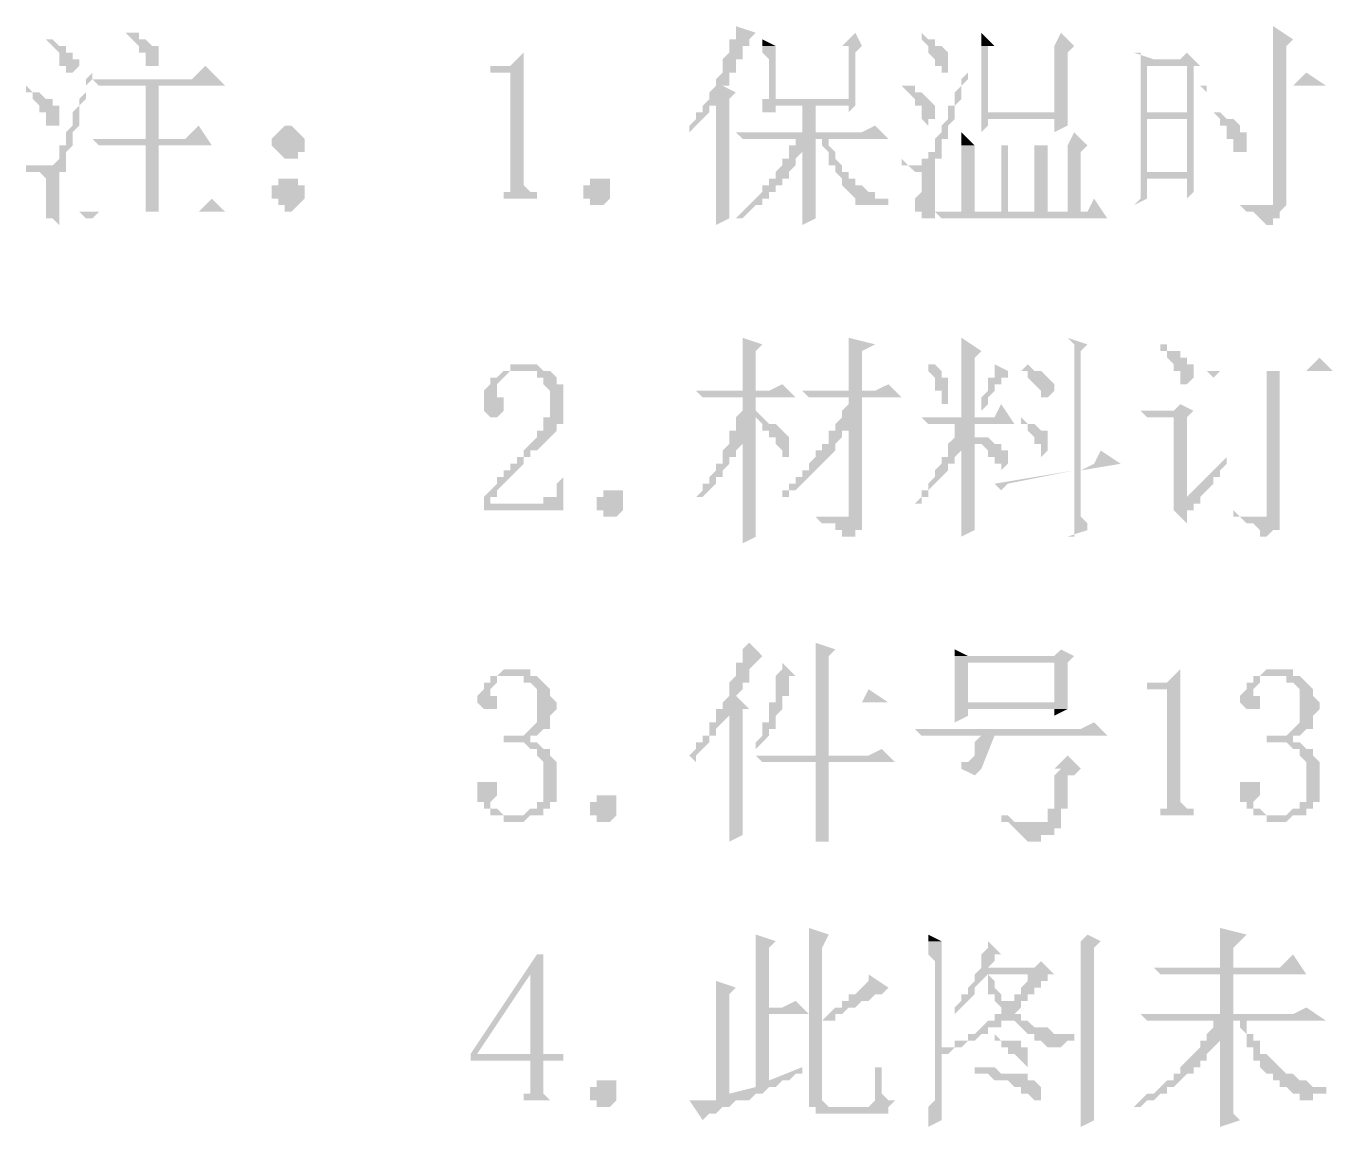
# Model space of a CAD drawing. Extents: x 51 to 246, y 3 to 417.
# Drawn here: x 184.57 to 192.91, y 314.62 to 321.65 of the extents above; entities that cross this region are included whole.
import ezdxf

# ---------------------------------------------------------------- set-up
doc = ezdxf.new("R2010")
doc.units = 0
doc.header["$MEASUREMENT"] = 0
doc.layers.add('_____1', color=160, linetype='Continuous')

msp = doc.modelspace()

# ---------------------------------------------------------------- hatches: boundary and pattern name
at = {"layer": '_____1'}
for points in [[(185.2083, 321.606), (185.2507, 321.5637), (185.2931, 321.5213), (185.2931, 321.4789), (185.3355, 321.4789), (185.3355, 321.3943), (185.4199, 321.3943), (185.4199, 321.5213), (185.3778, 321.5213), (185.3355, 321.5637), (185.2931, 321.5637), (185.2931, 321.606), (185.2507, 321.606)], [(189.103, 321.6482), (189.103, 321.5637), (189.0606, 321.5637), (189.0606, 321.4789), (189.0183, 321.4367), (189.0183, 321.352), (188.9759, 321.3096), (188.9759, 321.2674), (188.9335, 321.225), (188.9335, 321.1826), (188.9759, 321.1826), (188.9759, 320.3784), (189.0606, 320.4206), (189.0606, 321.1826), (189.103, 321.225), (189.0183, 321.2674), (189.0606, 321.2674), (189.0606, 321.352), (189.103, 321.352), (189.103, 321.4367), (189.1454, 321.4367), (189.1454, 321.5213), (189.1878, 321.5213), (189.1878, 321.5637), (189.2301, 321.606)], [(189.8651, 321.606), (189.7803, 321.5213), (189.2722, 321.5213), (189.2722, 321.4789), (189.3145, 321.4367), (189.3145, 321.1826), (189.2722, 321.1826), (189.8227, 321.1403), (189.8227, 321.0981), (189.8651, 321.1403), (189.8651, 321.1826), (189.3569, 321.1826), (189.3569, 321.5213), (189.9074, 321.5213)], [(190.6695, 321.606), (190.6695, 321.5213), (190.7539, 321.5213)], [(191.1773, 321.606), (191.1349, 321.5213), (190.6695, 321.5213), (190.6695, 320.9709), (190.7115, 321.0133), (190.7115, 321.0557), (191.1349, 321.0557), (191.2197, 321.0981), (190.7115, 321.0981), (190.7115, 321.3096), (191.2197, 321.3096), (190.7115, 321.3096), (190.7115, 321.5213), (191.2621, 321.5213)], [(192.5319, 321.6482), (192.5319, 321.2674), (192.6167, 321.2674), (192.6167, 321.5213), (192.659, 321.5637)], [(189.2722, 321.5637), (189.2722, 321.5213), (189.3569, 321.5213)], [(189.9074, 321.5213), (189.8227, 321.5213), (189.8227, 321.1826), (189.3569, 321.1826), (189.8651, 321.1826), (189.8651, 321.4789)], [(191.2621, 321.5213), (191.1349, 321.5213), (191.1349, 321.3096), (190.7115, 321.3096), (191.2197, 321.3096), (191.2197, 321.4789)], [(187.7484, 321.4789), (187.6637, 321.3943), (187.5365, 321.3943), (187.5365, 321.352), (187.6637, 321.352), (187.6637, 320.5899), (187.6213, 320.5899), (187.6213, 320.5477), (187.5365, 320.5477), (187.9176, 320.5477), (187.8332, 320.5477), (187.8332, 320.5899), (187.7908, 320.5899), (187.7484, 320.6323)], [(191.6431, 321.4789), (191.6855, 321.4789), (191.6855, 321.4367), (191.7699, 321.4367)], [(191.9817, 321.4789), (191.9394, 321.4367), (191.6855, 321.4367), (191.6855, 320.6747), (191.9817, 320.6747), (191.9817, 320.5477), (192.0241, 320.5899), (192.0241, 320.6747), (191.7278, 320.717), (191.7278, 321.0557), (191.9817, 321.0557), (191.7278, 321.0981), (191.7278, 321.3943), (192.0665, 321.3943)], [(185.7165, 321.3943), (185.6317, 321.3096), (184.9968, 321.3096), (185.0388, 321.2674), (185.8433, 321.2674)], [(190.5847, 321.3943), (190.5847, 321.352), (190.5424, 321.3096), (190.5424, 321.2674), (190.5, 321.225), (190.5, 321.1403), (190.4576, 321.1403), (190.4576, 321.0557), (190.4153, 321.0133), (190.4153, 320.9709), (190.3729, 320.9286), (190.3729, 320.844), (190.3305, 320.844), (190.3305, 320.8016), (190.2885, 320.8016), (190.2885, 320.7594), (190.2461, 320.7594), (190.3729, 320.7594), (190.3729, 320.8016), (190.4153, 320.8016), (190.4153, 320.9286), (190.4576, 320.9286), (190.4576, 321.0133), (190.5, 321.0557), (190.5, 321.1403), (190.5424, 321.1826), (190.5424, 321.2674), (190.5847, 321.3096), (190.5847, 321.3943), (190.6271, 321.3943)], [(192.0665, 321.3943), (191.9817, 321.3943), (191.9817, 321.0981), (191.7278, 321.0981), (191.9817, 321.0557), (191.9817, 320.717), (191.7278, 320.717), (192.0241, 320.6747), (192.0241, 321.3943)], [(192.7438, 321.352), (192.659, 321.2674), (192.0665, 321.2674), (192.1085, 321.225), (192.1085, 321.2674), (192.8706, 321.2674)], [(184.5734, 321.2674), (184.5734, 321.225), (184.6158, 321.225), (184.6158, 321.1826), (184.6582, 321.1403), (184.6582, 321.0981), (184.7002, 321.0981), (184.7002, 321.0133), (184.7849, 321.0133), (184.7849, 321.1403), (184.7426, 321.1403), (184.7426, 321.1826), (184.7002, 321.1826), (184.6582, 321.225), (184.6158, 321.225)], [(190.1613, 321.2674), (190.2461, 321.1826), (190.2461, 321.1403), (190.2885, 321.1403), (190.2885, 321.0557), (190.3305, 321.0133), (190.3305, 321.0557), (190.3729, 321.0557), (190.3729, 321.1403), (190.3305, 321.1826), (190.2885, 321.225), (190.2461, 321.225), (190.2461, 321.2674), (190.2037, 321.2674)], [(191.2197, 321.3096), (191.1349, 321.3096), (191.1349, 321.0981), (190.7115, 321.0981), (191.2197, 321.0981), (191.2197, 321.2674)], [(192.6167, 321.2674), (192.5319, 321.2674), (192.5319, 320.5053), (192.278, 320.5053), (192.3204, 320.5053), (192.3628, 320.463), (192.4051, 320.463), (192.4895, 320.3784), (192.5319, 320.3784), (192.5319, 320.4206), (192.5743, 320.4206), (192.5743, 320.463), (192.6167, 320.5053), (192.6167, 320.5477)], [(188.9335, 321.1826), (188.8915, 321.1403), (188.8915, 321.0981), (188.8491, 321.0981), (188.8491, 321.0557), (188.8067, 321.0133), (188.8067, 320.9709), (188.7644, 320.9709), (188.8067, 320.9709), (188.9335, 321.0981), (188.9335, 321.1403), (188.9759, 321.1403), (188.9759, 321.1826)], [(189.2722, 321.1826), (189.2722, 321.0981), (189.3569, 321.0981), (189.3569, 321.1403), (189.8227, 321.1403)], [(191.2197, 321.0981), (191.1349, 321.0557), (191.1349, 320.9709), (191.2197, 321.0133), (191.2197, 321.0557)], [(185.6741, 321.0133), (185.5894, 320.9286), (184.9968, 320.9286), (185.0388, 320.8864), (185.7585, 320.8864)], [(189.9918, 321.0133), (189.9074, 320.9709), (189.103, 320.9709), (189.1454, 320.9286), (190.0766, 320.9286)], [(189.484, 320.9286), (189.484, 320.8864), (189.5264, 320.8864), (189.5264, 320.3784), (189.6112, 320.4206), (189.6112, 320.9286), (189.6532, 320.9286)], [(190.5424, 320.9709), (190.5424, 320.8864), (190.6271, 320.8864)], [(191.2621, 320.9709), (191.2197, 320.8864), (190.5424, 320.8864), (191.2197, 320.8864), (191.2197, 320.463), (191.3044, 320.463), (191.3044, 320.844), (191.3468, 320.8864)], [(189.484, 320.8864), (189.4417, 320.8864), (189.4417, 320.8016), (189.3993, 320.8016), (189.3993, 320.7594), (189.3569, 320.717), (189.3569, 320.6747), (189.3145, 320.6747), (189.3145, 320.6323), (189.2722, 320.6323), (189.2722, 320.5899), (189.103, 320.4206), (189.1454, 320.4206), (189.2301, 320.5053), (189.2722, 320.5053), (189.2722, 320.5477), (189.3145, 320.5477), (189.3145, 320.5899), (189.3569, 320.5899), (189.3569, 320.6323), (189.3993, 320.6323), (189.3993, 320.6747), (189.4417, 320.6747), (189.4417, 320.717), (189.484, 320.7594), (189.484, 320.8016), (189.5264, 320.844), (189.5264, 320.8864)], [(190.7963, 320.8864), (190.7963, 320.463), (190.5424, 320.463), (190.8387, 320.463), (190.8387, 320.8864), (191.0082, 320.8864)], [(190.5424, 320.8864), (190.5424, 320.463), (190.6271, 320.463), (190.6271, 320.8864), (190.7963, 320.8864)], [(191.0082, 320.8864), (191.0082, 320.463), (191.0926, 320.463), (191.0926, 320.8864), (191.2197, 320.8864)], [(184.5734, 320.7594), (184.5734, 320.717), (184.6582, 320.717), (184.7002, 320.6747), (184.7002, 320.4206), (184.7426, 320.4206), (184.7849, 320.3784), (184.7849, 320.717), (184.8273, 320.717), (184.8273, 320.7594), (184.6158, 320.7594)], [(191.6855, 320.6747), (191.6855, 320.5477), (191.6431, 320.5053), (191.7278, 320.5477), (191.7278, 320.6747), (191.9817, 320.6747)], [(185.7585, 320.5477), (185.6741, 320.463), (184.9121, 320.463), (184.9544, 320.4206), (184.9968, 320.4206), (185.0388, 320.463), (185.8433, 320.463)], [(191.3888, 320.5477), (191.3468, 320.463), (190.3729, 320.463), (190.4153, 320.4206), (191.4736, 320.4206)], [(192.278, 320.5053), (192.4895, 320.5053), (192.3204, 320.5053)], [(189.1454, 319.6587), (189.1454, 319.32), (189.2301, 319.32), (189.2301, 319.5739), (189.2722, 319.6163)], [(189.8227, 319.6587), (189.8227, 319.32), (189.9074, 319.32), (189.9074, 319.5739), (189.9918, 319.6163)], [(190.5424, 319.6587), (190.5424, 319.1507), (190.6271, 319.1507), (190.6271, 319.5316), (190.6695, 319.5739)], [(191.2197, 319.6587), (191.2621, 319.6163), (191.2621, 318.8119), (191.3044, 318.8119), (191.3044, 319.5739), (191.3468, 319.6163)], [(191.8122, 319.6163), (191.8122, 319.5739), (191.8546, 319.5739), (191.8546, 319.5316), (191.897, 319.4894), (191.897, 319.447), (191.9394, 319.447), (191.9394, 319.3622), (191.9817, 319.3622), (192.0241, 319.4046), (192.0241, 319.4894), (191.9817, 319.4894), (191.9817, 319.5316), (191.9394, 319.5316), (191.9394, 319.5739), (191.8546, 319.5739), (191.8546, 319.6163)], [(187.7484, 319.4894), (187.6637, 319.4894), (187.6637, 319.447), (187.6213, 319.447), (187.8332, 319.447), (187.8332, 319.4046), (187.8752, 319.4046), (187.8752, 319.3622), (187.9176, 319.32), (187.9176, 319.1507), (187.8752, 319.1507), (187.8752, 319.066), (187.8332, 319.066), (187.8332, 319.0236), (187.7484, 318.939), (187.7484, 318.8966), (187.706, 318.8966), (187.706, 318.8543), (187.6637, 318.8543), (187.6637, 318.8119), (187.6213, 318.8119), (187.6213, 318.7697), (187.5789, 318.7697), (187.5789, 318.7273), (187.4945, 318.6427), (187.4945, 318.6004), (187.5365, 318.6004), (187.5365, 318.6427), (187.5789, 318.6427), (187.5789, 318.6849), (187.6637, 318.7697), (187.706, 318.8119), (187.7484, 318.8543), (187.7484, 318.8966), (187.7908, 318.8966), (187.7908, 318.939), (187.8332, 318.939), (187.9599, 319.066), (187.9599, 319.1083), (188.0023, 319.1083), (188.0023, 319.3622), (187.9599, 319.3622), (187.9599, 319.4046), (187.9176, 319.447), (187.8752, 319.447), (187.8332, 319.4894), (187.7908, 319.4894)], [(190.3305, 319.4894), (190.3305, 319.447), (190.3729, 319.4046), (190.3729, 319.32), (190.4153, 319.32), (190.4153, 319.2353), (190.4576, 319.2353), (190.4576, 319.4046), (190.4153, 319.4046), (190.4153, 319.447), (190.3729, 319.4894)], [(190.7539, 319.4894), (190.7539, 319.4046), (190.7115, 319.4046), (190.7115, 319.32), (190.6695, 319.2777), (190.6695, 319.1929), (190.7115, 319.2353), (190.7115, 319.2777), (190.7539, 319.32), (190.7539, 319.3622), (190.7963, 319.3622), (190.7963, 319.4046), (190.8387, 319.4046), (190.8387, 319.447)], [(192.8282, 319.5316), (192.7438, 319.447), (192.1085, 319.447), (192.1509, 319.4046), (192.1933, 319.447), (192.9129, 319.447)], [(187.6213, 319.447), (187.5789, 319.4046), (187.5365, 319.4046), (187.5365, 319.3622), (187.4945, 319.32), (187.4945, 319.1929), (187.5365, 319.1507), (187.5789, 319.1507), (187.6213, 319.1929), (187.6213, 319.2777), (187.5789, 319.2777), (187.5789, 319.3622), (187.6637, 319.447), (187.7484, 319.447)], [(192.5743, 319.447), (192.4895, 319.447), (192.4895, 318.5156), (192.278, 318.5156), (192.3204, 318.5156), (192.3628, 318.4732), (192.4051, 318.4732), (192.4472, 318.431), (192.4472, 318.3887), (192.4895, 318.3887), (192.5319, 318.431), (192.5743, 318.431), (192.5743, 318.558)], [(189.3993, 319.3622), (189.3145, 319.32), (188.8491, 319.32), (188.8915, 319.2777), (189.484, 319.2777)], [(190.0766, 319.3622), (189.9918, 319.32), (189.5264, 319.32), (189.5688, 319.2777), (190.1613, 319.2777)], [(189.2301, 319.2777), (189.1454, 319.2777), (189.1454, 319.1929), (189.103, 319.1507), (189.103, 319.066), (189.0606, 319.066), (189.0606, 318.9814), (189.0183, 318.939), (189.0183, 318.8543), (188.9759, 318.8543), (188.9759, 318.8119), (188.9335, 318.7697), (188.9335, 318.7273), (188.8915, 318.7273), (188.8915, 318.6849), (188.8491, 318.6427), (188.8915, 318.6427), (188.9759, 318.7273), (188.9759, 318.7697), (189.0183, 318.7697), (189.0183, 318.8119), (189.0606, 318.8543), (189.0606, 318.8966), (189.103, 318.8966), (189.103, 318.939), (189.1454, 318.9814), (189.1454, 319.0236), (189.2301, 319.0236), (189.2301, 319.1507), (189.2722, 319.1507), (189.2301, 319.1929)], [(189.9074, 319.2777), (189.8227, 319.2777), (189.8227, 319.2353), (189.7803, 319.1929), (189.7803, 319.1507), (189.8227, 319.1083), (189.8227, 318.5156), (189.6112, 318.5156), (189.6532, 318.4732), (189.7379, 318.4732), (189.7379, 318.431), (189.7803, 318.431), (189.7803, 318.3887), (189.8651, 318.3887), (189.8651, 318.431), (189.9074, 318.431), (189.9074, 318.5156)], [(190.7963, 319.2353), (190.7539, 319.1507), (190.2885, 319.1507), (190.3305, 319.1083), (190.881, 319.1083)], [(191.9394, 319.2353), (191.897, 319.1929), (191.6855, 319.1929), (191.7278, 319.1507), (191.897, 319.1507), (192.0241, 319.1929)], [(192.0241, 319.1929), (191.897, 319.1507), (191.897, 318.6427), (191.9817, 318.6427), (191.9817, 319.1507)], [(189.7803, 319.1507), (189.7379, 319.1083), (189.7379, 319.066), (189.6956, 319.066), (189.6956, 318.9814), (189.6532, 318.9814), (189.6532, 318.939), (189.6112, 318.939), (189.6112, 318.8966), (189.5688, 318.8543), (189.5688, 318.8119), (189.5264, 318.8119), (189.5264, 318.7697), (189.484, 318.7697), (189.484, 318.7273), (189.4417, 318.7273), (189.4417, 318.6849), (189.3993, 318.6849), (189.3993, 318.6427), (189.3569, 318.6427), (189.4417, 318.6427), (189.4417, 318.6849), (189.484, 318.6849), (189.5688, 318.7697), (189.6112, 318.8119), (189.7379, 318.939), (189.7379, 318.9814), (189.7803, 319.0236), (189.7803, 319.066), (189.8227, 319.066), (189.8227, 319.1083)], [(190.6271, 319.1083), (190.5, 319.1083), (190.5, 319.0236), (190.6271, 319.0236), (190.6271, 318.9814), (190.6695, 318.9814), (190.7115, 318.939), (190.7115, 318.8966), (190.7539, 318.8966), (190.7539, 318.8543), (190.7963, 318.8543), (190.7963, 318.8119), (190.8387, 318.8543), (190.8387, 318.939), (190.7963, 318.939), (190.7963, 318.9814), (190.7539, 318.9814), (190.7115, 319.0236), (190.6271, 319.0236)], [(190.9234, 319.1507), (190.9234, 319.1083), (190.9658, 319.1083), (190.9658, 319.066), (191.0082, 319.0236), (191.0082, 318.9814), (191.0502, 318.9814), (191.0502, 318.8966), (191.0926, 318.939), (191.0926, 319.066), (191.0502, 319.066), (191.0082, 319.1083), (190.9658, 319.1083)], [(189.2301, 319.0236), (189.1454, 319.0236), (189.1454, 318.3463), (189.2301, 318.3887), (189.2301, 318.9814)], [(190.5, 319.0236), (190.4576, 318.9814), (190.5424, 318.9814), (190.5424, 318.3887), (190.6271, 318.431), (190.6271, 319.0236)], [(190.4576, 318.9814), (190.4576, 318.8966), (190.4153, 318.8966), (190.4153, 318.8543), (190.3729, 318.8119), (190.3729, 318.7697), (190.3305, 318.7273), (190.3305, 318.6849), (190.2885, 318.6849), (190.2885, 318.6427), (190.2461, 318.6004), (190.2885, 318.6004), (190.2885, 318.6427), (190.3305, 318.6427), (190.3305, 318.6849), (190.4153, 318.7697), (190.4576, 318.8119), (190.4576, 318.8543), (190.5, 318.8543), (190.5, 318.8966), (190.5424, 318.939), (190.5424, 318.9814)], [(191.4312, 318.939), (191.3888, 318.8543), (191.3044, 318.8119), (191.2621, 318.8119), (190.7539, 318.7273), (190.7963, 318.6849), (190.8387, 318.7273), (191.2621, 318.8119), (191.3044, 318.8119), (191.5583, 318.8543)], [(192.2356, 318.8966), (191.9817, 318.6427), (191.897, 318.6427), (191.897, 318.558), (191.9817, 318.4732), (191.9817, 318.558), (192.0241, 318.558), (192.0241, 318.6004), (192.0665, 318.6004), (192.0665, 318.6427), (192.1509, 318.7273), (192.1509, 318.7697), (192.1933, 318.7697), (192.1933, 318.8119), (192.2356, 318.8543)], [(188.0023, 318.7697), (187.9599, 318.7273), (187.9599, 318.6427), (187.8752, 318.6427), (187.8752, 318.6004), (187.4945, 318.6004), (187.4945, 318.558), (188.0023, 318.558)], [(191.3044, 318.8119), (191.2621, 318.8119), (191.2621, 318.3887), (191.2197, 318.3887), (191.3468, 318.431), (191.3468, 318.4732), (191.3044, 318.5156), (191.3044, 318.7697)], [(189.6112, 318.5156), (189.8227, 318.5156), (189.6532, 318.5156)], [(189.1878, 317.7114), (189.1454, 317.669), (189.1454, 317.5844), (189.103, 317.5844), (189.103, 317.4997), (189.0606, 317.4573), (189.0606, 317.3727), (189.0183, 317.3303), (189.0183, 317.288), (188.9759, 317.288), (188.9759, 317.2034), (188.9335, 317.2034), (188.9335, 317.1186), (188.8915, 317.1186), (188.8915, 317.0763), (188.8491, 317.0763), (188.8491, 317.0341), (188.8067, 316.9917), (188.8491, 316.9493), (188.8491, 316.9917), (188.9335, 317.0763), (188.9335, 317.1186), (188.9759, 317.1186), (188.9759, 317.161), (189.0183, 317.2034), (189.0606, 317.2456), (189.1454, 317.288), (189.1878, 317.288), (189.103, 317.3727), (189.1454, 317.4149), (189.1454, 317.4573), (189.1878, 317.4573), (189.1878, 317.542), (189.2722, 317.6266)], [(189.6112, 317.7114), (189.6112, 317.3303), (189.6956, 317.3303), (189.6956, 317.6266), (189.7379, 317.669)], [(190.5, 317.669), (190.5, 317.6266), (190.5847, 317.6266)], [(191.1773, 317.669), (191.1349, 317.6266), (190.5, 317.6266), (190.5, 317.2034), (190.5847, 317.2456), (190.5847, 317.288), (191.2197, 317.288), (191.2197, 317.3303), (190.5847, 317.3303), (190.5847, 317.5844), (191.1349, 317.5844), (191.2621, 317.6266)], [(189.3993, 317.5844), (189.3993, 317.542), (189.3569, 317.4997), (189.3569, 317.3303), (189.3993, 317.3303), (189.3993, 317.3727), (189.4417, 317.3727), (189.4417, 317.4997), (189.484, 317.4997)], [(191.2621, 317.6266), (191.1349, 317.5844), (191.1349, 317.3303), (190.5847, 317.3303), (191.2197, 317.3303), (191.2197, 317.5844)], [(187.5789, 317.4997), (187.5365, 317.4997), (187.5365, 317.4573), (187.4945, 317.4573), (187.4945, 317.4149), (187.4521, 317.3727), (187.4521, 317.3303), (187.4945, 317.288), (187.5789, 317.288), (187.5789, 317.3727), (187.5365, 317.3727), (187.5365, 317.4149), (187.5789, 317.4573), (187.5789, 317.4997), (187.6637, 317.4997)], [(187.706, 317.542), (187.6213, 317.542), (187.5789, 317.4997), (187.7484, 317.4997), (187.7484, 317.4573), (187.7908, 317.4573), (187.8332, 317.4149), (187.8332, 317.2034), (187.7484, 317.1186), (187.6213, 317.1186), (187.6213, 317.0763), (187.7484, 317.0763), (187.7908, 317.0341), (187.8332, 317.0341), (187.8332, 316.9917), (187.8752, 316.9493), (187.8752, 316.6952), (187.8332, 316.6952), (187.8332, 316.653), (187.7908, 316.653), (187.7484, 316.6106), (187.6637, 316.6106), (187.8752, 316.6106), (187.8752, 316.653), (187.9176, 316.653), (187.9176, 316.6952), (187.9599, 316.6952), (187.9599, 316.9493), (187.9176, 316.9917), (187.9176, 317.0341), (187.8752, 317.0341), (187.8332, 317.0763), (187.7908, 317.0763), (187.7908, 317.1186), (187.8332, 317.1186), (187.8752, 317.161), (187.9176, 317.161), (187.9176, 317.2456), (187.9599, 317.288), (187.9599, 317.3303), (187.9176, 317.3727), (187.9176, 317.4149), (187.8332, 317.4997), (187.7908, 317.4997), (187.7908, 317.542), (187.7484, 317.542)], [(191.9394, 317.542), (191.8546, 317.4573), (191.7278, 317.4573), (191.7278, 317.4149), (191.8546, 317.4149), (191.8546, 316.653), (191.8122, 316.653), (191.8122, 316.6106), (191.7278, 316.6106), (192.1085, 316.6106), (192.0241, 316.6106), (192.0241, 316.653), (191.9817, 316.653), (191.9394, 316.6952)], [(192.4472, 317.4997), (192.4051, 317.4997), (192.4051, 317.4573), (192.3628, 317.4573), (192.3628, 317.4149), (192.3204, 317.3727), (192.3204, 317.3303), (192.3628, 317.288), (192.4472, 317.288), (192.4472, 317.3727), (192.4051, 317.3727), (192.4051, 317.4149), (192.4472, 317.4573), (192.4472, 317.4997), (192.5319, 317.4997)], [(192.5743, 317.542), (192.4895, 317.542), (192.4472, 317.4997), (192.6167, 317.4997), (192.6167, 317.4573), (192.659, 317.4573), (192.7014, 317.4149), (192.7014, 317.2034), (192.6167, 317.1186), (192.4895, 317.1186), (192.4895, 317.0763), (192.6167, 317.0763), (192.659, 317.0341), (192.7014, 317.0341), (192.7014, 316.9917), (192.7438, 316.9493), (192.7438, 316.6952), (192.7014, 316.6952), (192.7014, 316.653), (192.659, 316.653), (192.6167, 316.6106), (192.5319, 316.6106), (192.7438, 316.6106), (192.7438, 316.653), (192.7862, 316.653), (192.7862, 316.6952), (192.8282, 316.6952), (192.8282, 316.9493), (192.7862, 316.9917), (192.7862, 317.0341), (192.7438, 317.0341), (192.7014, 317.0763), (192.659, 317.0763), (192.659, 317.1186), (192.7014, 317.1186), (192.7438, 317.161), (192.7862, 317.161), (192.7862, 317.2456), (192.8282, 317.288), (192.8282, 317.3303), (192.7862, 317.3727), (192.7862, 317.4149), (192.7014, 317.4997), (192.659, 317.4997), (192.659, 317.542), (192.6167, 317.542)], [(189.9498, 317.4149), (189.9074, 317.3303), (189.3145, 317.3303), (189.3145, 317.2034), (189.2722, 317.2034), (189.2722, 317.1186), (189.2301, 317.0763), (189.2301, 317.0341), (189.3145, 317.1186), (189.3145, 317.161), (189.3569, 317.161), (189.3569, 317.2456), (189.3993, 317.288), (189.3993, 317.3303), (190.0766, 317.3303)], [(189.1454, 317.288), (189.0606, 317.2456), (189.0606, 316.4413), (189.1454, 316.4837), (189.1454, 316.6952)], [(191.3888, 317.2034), (191.3044, 317.161), (190.2461, 317.161), (190.2885, 317.1186), (191.4736, 317.1186)], [(190.7539, 317.1186), (190.6695, 317.1186), (190.6271, 317.0763), (190.6271, 316.9917), (190.5847, 316.9493), (190.5424, 316.9493), (190.5424, 316.9069), (190.6271, 316.8647), (190.6695, 316.9069), (191.3044, 316.9069), (190.6695, 316.9069)], [(190.0342, 317.0341), (189.9498, 316.9917), (189.2301, 316.9917), (189.2722, 316.9493), (190.119, 316.9493)], [(191.2197, 316.9917), (191.1349, 316.9069), (190.6695, 316.9069), (191.3044, 316.9069)], [(191.3044, 316.9069), (191.1773, 316.9069), (191.1349, 316.8647), (191.1349, 316.653), (191.0926, 316.653), (191.0926, 316.5683), (191.0082, 316.5683), (191.1773, 316.5683), (191.1773, 316.653), (191.2197, 316.653), (191.2197, 316.8647), (191.2621, 316.8647)], [(187.4945, 316.8223), (187.4521, 316.8223), (187.4521, 316.6952), (187.4945, 316.6952), (187.4945, 316.653), (187.5365, 316.653), (187.5365, 316.6106), (187.6213, 316.6106), (187.6213, 316.5683), (187.7484, 316.5683), (187.7908, 316.6106), (187.8332, 316.6106), (187.6213, 316.6106), (187.5789, 316.653), (187.5365, 316.653), (187.5365, 316.6952), (187.5789, 316.7376), (187.5789, 316.8223), (187.5365, 316.8223)], [(192.3628, 316.8223), (192.3204, 316.8223), (192.3204, 316.6952), (192.3628, 316.6952), (192.3628, 316.653), (192.4051, 316.653), (192.4051, 316.6106), (192.4895, 316.6106), (192.4895, 316.5683), (192.6167, 316.5683), (192.659, 316.6106), (192.7014, 316.6106), (192.4895, 316.6106), (192.4472, 316.653), (192.4051, 316.653), (192.4051, 316.6952), (192.4472, 316.7376), (192.4472, 316.8223), (192.4051, 316.8223)], [(190.7963, 316.6106), (190.7963, 316.5683), (190.8387, 316.5683), (190.9658, 316.4413), (191.0502, 316.4413), (191.0502, 316.4837), (191.1349, 316.4837), (191.1349, 316.5261), (191.1773, 316.5261), (191.1773, 316.5683), (190.881, 316.5683), (190.8387, 316.6106)], [(189.2301, 315.8486), (189.2301, 315.383), (189.3145, 315.383), (189.3145, 315.764), (189.3569, 315.8064)], [(189.5688, 315.891), (189.5688, 314.7481), (189.6112, 314.7481), (189.6112, 314.7057), (190.0766, 314.7057), (190.0766, 314.7481), (189.6956, 314.7481), (189.6532, 314.7903), (189.6532, 315.2982), (189.6956, 315.2982), (189.6532, 315.2982), (189.6532, 315.764), (189.6956, 315.8486)], [(190.3305, 315.8486), (190.3305, 315.8064), (190.4153, 315.8064)], [(191.3468, 315.8486), (191.3044, 315.8064), (190.3305, 315.8064), (190.3305, 315.7216), (190.3729, 315.6793), (190.3729, 314.7903), (190.3305, 314.7481), (190.4153, 314.7481), (190.4153, 315.0867), (190.4576, 315.0867), (190.5, 315.1289), (190.4153, 315.1289), (190.4153, 315.8064), (191.4312, 315.8064)], [(192.1933, 315.891), (192.1933, 315.6369), (192.278, 315.6369), (192.278, 315.764), (192.3628, 315.8486)], [(191.4312, 315.8064), (191.3044, 315.8064), (191.3044, 314.7481), (190.3305, 314.7481), (190.3305, 314.6209), (190.4153, 314.6633), (190.4153, 314.7481), (191.3888, 314.7481), (191.3888, 315.764)], [(190.7115, 315.8064), (190.7115, 315.764), (190.6695, 315.7216), (190.6695, 315.6369), (190.7115, 315.6369), (190.7539, 315.6793), (190.7539, 315.7216), (190.7963, 315.7216)], [(187.8752, 315.7216), (187.8332, 315.7216), (187.4097, 315.0867), (187.4097, 315.0443), (187.7908, 315.0443), (187.7908, 314.8326), (187.7484, 314.8326), (187.7484, 314.7903), (187.6213, 314.7903), (188.0023, 314.7903), (187.9176, 314.7903), (187.8752, 314.8326), (187.8752, 315.0443), (188.0023, 315.0443), (188.0023, 315.0867), (187.4521, 315.0867), (187.7908, 315.5947)], [(187.8752, 315.7216), (187.7908, 315.5947), (187.7908, 315.0867), (187.4521, 315.0867), (187.8752, 315.0867)], [(191.0502, 315.6793), (191.0082, 315.6369), (190.6695, 315.6369), (191.0082, 315.5947), (190.9658, 315.5947), (190.9658, 315.5523), (190.9234, 315.5099), (190.9234, 315.4677), (190.881, 315.4677), (190.881, 315.4254), (190.8387, 315.4254), (190.8387, 315.383), (190.7963, 315.383), (190.7963, 315.3406), (190.7539, 315.3406), (190.7539, 315.2982), (190.7115, 315.2982), (190.6271, 315.2137), (190.5847, 315.2137), (190.5847, 315.1713), (190.5, 315.1713), (190.5, 315.1289), (190.4153, 315.1289), (190.5424, 315.1289), (190.5847, 315.1713), (190.6271, 315.1713), (190.6695, 315.2137), (190.7115, 315.2137), (190.7115, 315.256), (190.7963, 315.256), (190.7963, 315.2982), (190.9234, 315.2982), (190.9234, 315.3406), (190.881, 315.3406), (190.9234, 315.383), (190.9234, 315.4254), (190.9658, 315.4254), (190.9658, 315.4677), (191.0082, 315.4677), (191.0082, 315.5099), (191.0502, 315.5099), (191.0502, 315.5523), (191.0926, 315.5523), (191.0926, 315.5947), (191.1349, 315.5947)], [(192.659, 315.7216), (192.5743, 315.6369), (191.7699, 315.6369), (191.8122, 315.5947), (192.7438, 315.5947)], [(189.9498, 315.5947), (189.9498, 315.5523), (189.8651, 315.4677), (189.8227, 315.4677), (189.8227, 315.4254), (189.7803, 315.4254), (189.7803, 315.383), (189.7379, 315.383), (189.6532, 315.2982), (189.7379, 315.2982), (189.7379, 315.3406), (189.7803, 315.3406), (189.8227, 315.383), (189.8651, 315.383), (189.9074, 315.4254), (189.9498, 315.4254), (189.9918, 315.4677), (190.0342, 315.4677), (190.0766, 315.5099)], [(190.6695, 315.6369), (190.6271, 315.5947), (190.6271, 315.5523), (190.5847, 315.5099), (190.5847, 315.4677), (190.5424, 315.4677), (190.5424, 315.4254), (190.5, 315.383), (190.5, 315.3406), (190.5424, 315.383), (190.6271, 315.4677), (190.6271, 315.5099), (190.7115, 315.5947), (191.0082, 315.5947)], [(190.7115, 315.5947), (190.7115, 315.4677), (190.7539, 315.4677), (190.7539, 315.4254), (190.7963, 315.383), (190.8387, 315.383), (190.8387, 315.4254), (190.7963, 315.4254), (190.7963, 315.4677), (190.7539, 315.5099), (190.7539, 315.5523)], [(192.278, 315.5947), (192.1933, 315.5947), (192.1933, 315.3406), (191.6855, 315.3406), (191.7278, 315.2982), (192.1509, 315.2982), (192.278, 315.3406)], [(188.9759, 315.5523), (188.9759, 314.7903), (188.8067, 314.7903), (188.8915, 314.6633), (188.9335, 314.7057), (188.9759, 314.7057), (189.0183, 314.7481), (189.0606, 314.7481), (189.103, 314.7903), (189.1878, 314.7903), (189.2301, 314.8326), (189.0606, 314.8326), (189.0606, 315.4677), (189.103, 315.5099)], [(189.484, 315.4254), (189.3993, 315.383), (189.2301, 315.383), (189.2301, 314.875), (189.3145, 314.9174), (189.3145, 315.3406), (189.5688, 315.3406)], [(192.7438, 315.383), (192.659, 315.3406), (192.278, 315.3406), (192.1509, 315.2982), (192.1509, 315.256), (192.1085, 315.2137), (192.1933, 315.2137), (192.1933, 314.6209), (192.3204, 314.6633), (192.278, 314.7057), (192.278, 315.2982), (192.8706, 315.2982)], [(190.9234, 315.2982), (190.8387, 315.2982), (190.881, 315.2982), (190.9658, 315.2137), (191.0082, 315.2137), (191.0082, 315.1713), (191.0502, 315.1713), (191.0926, 315.1289), (191.1773, 315.1289), (191.2197, 315.1713), (191.2621, 315.1713), (191.2621, 315.2137), (191.1349, 315.2137), (191.0926, 315.256), (191.0082, 315.256), (190.9658, 315.2982)], [(192.1085, 315.2137), (192.1085, 315.1713), (192.0665, 315.1713), (192.0665, 315.1289), (191.9394, 315.002), (191.9394, 314.9596), (191.897, 314.9596), (191.897, 314.9174), (191.8546, 314.9174), (191.7699, 314.8326), (191.7278, 314.8326), (191.6855, 314.7903), (191.6431, 314.7481), (191.6855, 314.7481), (191.7278, 314.7903), (191.7699, 314.7903), (191.8122, 314.8326), (191.8546, 314.8326), (191.8546, 314.875), (191.897, 314.875), (191.9817, 314.9596), (192.0241, 314.9596), (192.0241, 315.002), (192.0665, 315.002), (192.0665, 315.0443), (192.1085, 315.0443), (192.1085, 315.0867), (192.1509, 315.1289), (192.1933, 315.1713), (192.1933, 315.2137)], [(189.5264, 315.002), (189.3145, 314.9174), (189.2301, 314.875), (189.0606, 314.8326), (189.2722, 314.8326), (189.3145, 314.875), (189.3569, 314.875), (189.3993, 314.9174), (189.4417, 314.9174), (189.484, 314.9596), (189.5264, 314.9596)], [(192.6167, 314.875), (192.659, 314.8326), (192.7014, 314.8326), (192.7014, 314.7903), (192.7862, 314.7903), (192.7862, 314.8326), (192.8706, 314.8326)], [(191.3888, 314.7481), (191.3044, 314.7481), (191.3044, 314.6209), (191.3888, 314.6633), (191.3888, 314.7057)]]:
    msp.add_hatch(color=7, dxfattribs=at).paths.add_polyline_path(points, is_closed=False)
for points in [[(190.2885, 321.606), (190.2885, 321.5637), (190.3305, 321.5213), (190.3305, 321.4789), (190.3729, 321.4367), (190.3729, 321.3943), (190.4153, 321.3943), (190.4153, 321.352), (190.4576, 321.352), (190.4576, 321.4789), (190.4153, 321.5213), (190.3729, 321.5213), (190.3729, 321.5637), (190.3305, 321.5637)], [(184.7002, 321.5637), (184.7426, 321.5213), (184.7849, 321.4789), (184.7849, 321.3943), (184.8273, 321.3943), (184.8273, 321.352), (184.8697, 321.352), (184.9121, 321.3943), (184.9121, 321.4367), (184.8697, 321.4367), (184.8697, 321.4789), (184.8273, 321.4789), (184.8273, 321.5213), (184.7849, 321.5213), (184.7426, 321.5637)], [(184.9968, 321.352), (184.9544, 321.3096), (184.9544, 321.225), (184.9121, 321.1826), (184.9121, 321.1403), (184.8697, 321.0981), (184.8697, 321.0133), (184.8273, 320.9709), (184.8273, 320.8864), (184.7849, 320.8864), (184.7849, 320.8016), (184.7426, 320.7594), (184.7002, 320.7594), (184.8273, 320.7594), (184.8273, 320.844), (184.8697, 320.8864), (184.8697, 320.9709), (184.9121, 321.0133), (184.9121, 321.1403), (184.9544, 321.1826), (184.9544, 321.2674), (184.9968, 321.3096)], [(185.3355, 321.2674), (185.4199, 321.2674), (185.4199, 320.9286), (185.3355, 320.9286)], [(189.5264, 321.1403), (189.6112, 321.1403), (189.6112, 320.9709), (189.5264, 320.9709)], [(192.1933, 321.0981), (192.1509, 321.0981), (192.1933, 321.0557), (192.1933, 321.0133), (192.2356, 321.0133), (192.2356, 320.9286), (192.278, 320.9286), (192.278, 320.844), (192.3628, 320.844), (192.3628, 320.9709), (192.3204, 320.9709), (192.3204, 321.0133), (192.278, 321.0557), (192.2356, 321.0557)], [(186.2667, 321.0133), (186.2243, 321.0133), (186.1395, 320.9286), (186.1395, 320.8864), (186.2243, 320.8016), (186.309, 320.8016), (186.309, 320.844), (186.3514, 320.844), (186.3514, 320.9286), (186.309, 320.9709)], [(189.6956, 320.9286), (189.484, 320.9286), (189.6532, 320.9286), (189.6532, 320.8864), (189.6956, 320.844), (189.6956, 320.7594), (189.7379, 320.7594), (189.7379, 320.717), (189.7803, 320.6747), (189.7803, 320.6323), (189.8651, 320.5477), (189.8651, 320.5053), (189.9498, 320.5053), (189.9498, 320.463), (189.9498, 320.5053), (190.0766, 320.5053), (190.0766, 320.5477), (189.9918, 320.5477), (189.9918, 320.5899), (189.9498, 320.5899), (189.9074, 320.6323), (189.8651, 320.6323), (189.8651, 320.6747), (189.8227, 320.6747), (189.8227, 320.717), (189.7803, 320.717), (189.7803, 320.7594), (189.7379, 320.8016), (189.7379, 320.844), (189.6956, 320.8864)], [(185.3355, 320.8864), (185.4199, 320.8864), (185.4199, 320.463), (185.3355, 320.463)], [(190.1613, 320.8016), (190.1613, 320.7594), (190.2037, 320.7594), (190.2461, 320.717), (190.2885, 320.717), (190.2885, 320.5899), (190.2461, 320.5477), (190.2461, 320.463), (190.2885, 320.463), (190.2885, 320.4206), (190.3729, 320.4206), (190.3729, 320.7594), (190.2037, 320.7594)], [(186.2667, 320.6747), (186.1819, 320.6747), (186.1819, 320.6323), (186.1395, 320.6323), (186.1395, 320.5477), (186.1819, 320.5477), (186.1819, 320.5053), (186.2243, 320.5053), (186.2243, 320.463), (186.2667, 320.463), (186.309, 320.5053), (186.3514, 320.5477), (186.3514, 320.6323), (186.309, 320.6323), (186.309, 320.6747)], [(188.2138, 320.5053), (188.1718, 320.5053), (188.1718, 320.5477), (188.1294, 320.5477), (188.1294, 320.6323), (188.1718, 320.6323), (188.1718, 320.6747), (188.2986, 320.6747), (188.2986, 320.5477), (188.2562, 320.5053)], [(190.9658, 319.4894), (190.9234, 319.447), (190.9658, 319.447), (190.9658, 319.4046), (191.0502, 319.32), (191.0502, 319.2777), (191.0926, 319.2777), (191.1349, 319.32), (191.1349, 319.3622), (191.0926, 319.4046), (191.0502, 319.447), (191.0082, 319.447)], [(189.2722, 319.1507), (189.2301, 319.1507), (189.2722, 319.1083), (189.2722, 319.066), (189.3145, 319.066), (189.3145, 319.0236), (189.3569, 319.0236), (189.3569, 318.9814), (189.3993, 318.939), (189.3993, 318.8966), (189.4417, 318.8966), (189.4417, 319.0236), (189.3993, 319.066), (189.3569, 319.1083), (189.3145, 319.1083)], [(188.2986, 318.5156), (188.2562, 318.5156), (188.2562, 318.558), (188.2138, 318.558), (188.2138, 318.6427), (188.2562, 318.6427), (188.2562, 318.6849), (188.3833, 318.6849), (188.3833, 318.558), (188.341, 318.5156)], [(192.278, 318.558), (192.278, 318.5156), (192.4472, 318.5156), (192.3204, 318.5156)], [(189.6112, 317.3303), (189.6956, 317.3303), (189.6956, 316.9917), (189.6112, 316.9917)], [(191.2197, 317.288), (191.1349, 317.288), (191.1349, 317.2456)], [(189.6112, 316.4413), (189.6956, 316.4413), (189.6956, 316.9493), (189.6112, 316.9493)], [(188.2562, 316.5683), (188.2138, 316.5683), (188.2138, 316.6106), (188.1718, 316.6106), (188.1718, 316.6952), (188.2138, 316.6952), (188.2138, 316.7376), (188.341, 316.7376), (188.341, 316.6106), (188.2986, 316.5683)], [(192.3628, 315.2982), (192.3204, 315.2982), (192.3204, 315.256), (192.3628, 315.2137), (192.3628, 315.1289), (192.4051, 315.1289), (192.4051, 315.0443), (192.4472, 315.0443), (192.4472, 315.002), (192.4895, 314.9596), (192.5319, 314.9596), (192.5319, 314.9174), (192.5743, 314.9174), (192.5743, 314.875), (192.6167, 314.875), (192.8706, 314.8326), (192.8706, 314.875), (192.7862, 314.875), (192.7438, 314.9174), (192.7014, 314.9174), (192.659, 314.9596), (192.6167, 314.9596), (192.5743, 315.002), (192.4895, 315.0867), (192.4472, 315.0867), (192.4472, 315.1713), (192.4051, 315.1713), (192.4051, 315.2137), (192.3628, 315.2137)], [(190.7539, 315.2137), (190.7539, 315.1713), (190.7963, 315.1713), (190.7963, 315.1289), (190.8387, 315.1289), (190.8387, 315.0867), (190.881, 315.0867), (190.9658, 315.002), (190.9658, 315.1289), (190.9234, 315.1289), (190.9234, 315.1713), (190.7963, 315.1713)], [(190.0342, 315.002), (189.9918, 315.002), (189.9918, 314.7903), (189.9498, 314.7481), (189.6956, 314.7481), (190.0766, 314.7481), (190.119, 314.7903), (190.0766, 314.7903), (190.0342, 314.8326)], [(190.6271, 315.002), (190.6271, 314.9596), (190.7115, 314.9596), (190.7539, 314.9174), (190.8387, 314.9174), (190.881, 314.875), (190.9234, 314.875), (190.9234, 314.8326), (190.9658, 314.8326), (191.0082, 314.7903), (191.0502, 314.7903), (191.0502, 314.875), (191.0082, 314.9174), (190.9658, 314.9174), (190.9658, 314.9596), (190.7963, 314.9596), (190.7539, 315.002)], [(188.2562, 314.7481), (188.2138, 314.7481), (188.2138, 314.7903), (188.1718, 314.7903), (188.1718, 314.875), (188.2138, 314.875), (188.2138, 314.9174), (188.341, 314.9174), (188.341, 314.7903), (188.2986, 314.7481)]]:
    msp.add_hatch(color=7, dxfattribs=at).paths.add_polyline_path(points)

doc.saveas('drawing.dxf')
